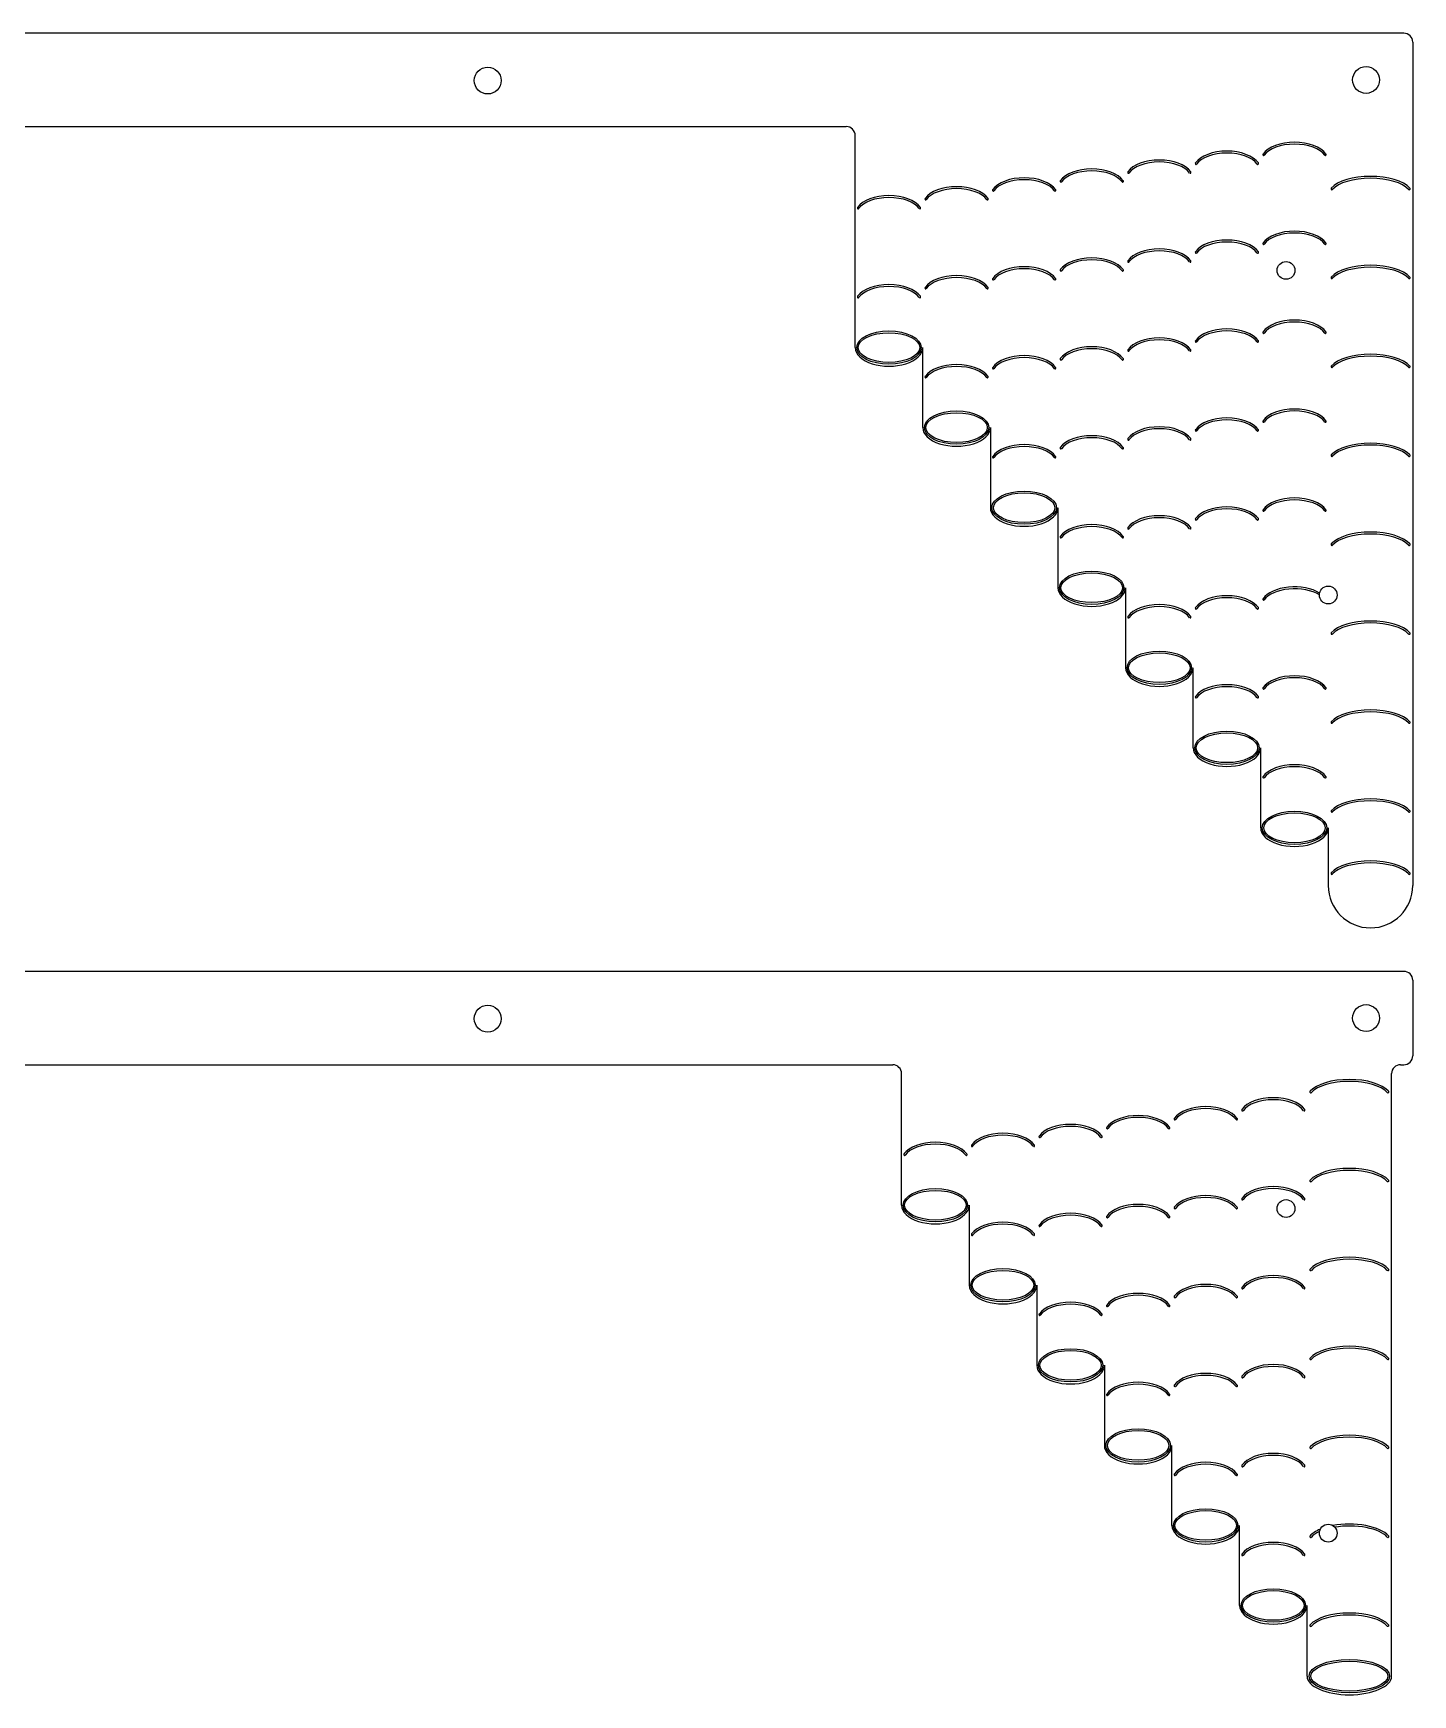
# Model space of a CAD drawing. Header units: millimetres. Extents: x -554 to 554, y -632 to 632.
# Drawn here: x -355.1 to -199.9, y -308.7 to -121.8 of the extents above; entities that cross this region are included whole.
import ezdxf

# ---------------------------------------------------------------- set-up
doc = ezdxf.new("R2010")
doc.units = ezdxf.units.MM
doc.layers.get('0').update_dxf_attribs({"lineweight": 25, "true_color": 0xffffff})
for name, color, linetype, lineweight, true_color in [('brass', 7, 'Continuous', 25, 0x000000), ('f1', 7, 'Continuous', 25, 0x000000), ('f2', 7, 'Continuous', 25, 0x000000)]:
    doc.layers.add(name, color=color, linetype=linetype, lineweight=lineweight, true_color=true_color)

msp = doc.modelspace()

# ---------------------------------------------------------------- linework, layer by layer
for centre, radius in [((-303.94, -127.16), 1.51), ((-205.17, -127.09), 1.51), ((-214.17, -148.51), 1), ((-209.42, -185.01), 1), ((-303.94, -232.65), 1.51), ((-205.17, -232.58), 1.51), ((-214.17, -254), 1), ((-209.42, -290.5), 1)]:
    msp.add_circle(centre, radius)
for centre, start, end in [((-263.62, -133.34), 0, 90), ((-258.4, -238.83), 0, 90), ((-201.3, -238.83), 90, 180)]:
    msp.add_arc(centre, 1, start, end)
at = {"layer": 'brass'}
for p, q in [((-200.92, -121.84), (-504.73, -121.84)), ((-442.03, -132.34), (-263.62, -132.34)), ((-200.92, -227.33), (-504.73, -227.33)), ((-199.92, -228.33), (-199.92, -236.83)), ((-447.26, -237.83), (-258.4, -237.83)), ((-201.3, -237.83), (-200.92, -237.83))]:
    msp.add_line(p, q, dxfattribs=at)
for centre, start, end in [((-200.92, -122.84), 0, 90), ((-200.92, -228.33), 0, 90), ((-200.92, -236.83), 270, 0)]:
    msp.add_arc(centre, 1, start, end, dxfattribs=at)
at = {"layer": 'f1'}
for p, q in [((-199.92, -122.84), (-199.92, -217.69)), ((-262.62, -157.19), (-262.62, -133.34)), ((-255.02, -166.19), (-255.02, -157.19)), ((-247.42, -166.19), (-247.42, -175.19)), ((-239.82, -175.19), (-239.82, -184.19)), ((-232.22, -184.19), (-232.22, -193.19)), ((-224.62, -202.19), (-224.62, -193.19)), ((-217.02, -211.19), (-217.02, -202.19)), ((-209.42, -211.19), (-209.42, -217.69))]:
    msp.add_line(p, q, dxfattribs=at)
at = {"layer": 'f1', "color": 5, "true_color": 0x0000ff}
for centre, start, end in [((-209.01, -139.33), 135.4006, 321.3987), ((-200.32, -139.33), 218.6013, 44.5994), ((-209.01, -149.33), 135.4006, 321.3987), ((-200.32, -149.33), 218.6013, 44.5994), ((-209.01, -159.33), 135.4006, 321.3987), ((-200.32, -159.33), 218.6013, 44.5994), ((-209.01, -169.33), 135.4006, 321.3987), ((-200.32, -169.33), 218.6013, 44.5994), ((-209.01, -179.33), 135.4006, 321.3987), ((-200.32, -179.33), 218.6013, 44.5994), ((-209.01, -189.33), 135.4006, 321.3987), ((-200.32, -189.33), 218.6013, 44.5994), ((-209.01, -199.33), 135.4006, 321.3987), ((-200.32, -199.33), 218.6013, 44.5994), ((-209.01, -209.33), 135.4006, 321.3987), ((-200.32, -209.33), 218.6013, 44.5994), ((-209.01, -216.32), 135.4006, 321.3987), ((-200.32, -216.32), 218.6013, 44.5994)]:
    msp.add_arc(centre, 0.103, start, end, dxfattribs=at)
at = {"layer": 'f1'}
msp.add_arc((-204.67, -217.69), 4.75, 180, 360, dxfattribs=at)
at = {"layer": 'f1', "color": 5, "true_color": 0x0000ff}
for centre, major_axis, ratio, start_param, end_param in [((-213.22, -136.19), (-3.8, 0), 0.55122, 3.51684, 5.907938), ((-213.22, -136.19), (-3.62, 0), 0.517205, 3.484857, 5.939921), ((-228.42, -138.19), (3.8, 0), 0.55122, 0.375247, 2.766345), ((-228.42, -138.19), (3.62, 0), 0.517205, 0.343264, 2.798328), ((-220.82, -137.19), (-3.8, 0), 0.55122, 3.51684, 5.907938), ((-220.82, -137.19), (-3.62, 0), 0.517205, 3.484857, 5.939921), ((-216.69, -135.49), (0, 0.103), 0.8, 0.79239, 4.038669), ((-209.74, -135.49), (0, 0.103), 0.8, 2.244517, 5.490795), ((-243.62, -140.19), (-3.8, 0), 0.55122, 3.51684, 5.907938), ((-236.02, -139.19), (-3.8, 0), 0.55122, 3.51684, 5.907938), ((-236.02, -139.19), (-3.62, 0), 0.517205, 3.484857, 5.939921), ((-231.89, -137.49), (0, 0.103), 0.8, 0.79239, 4.038669), ((-224.94, -137.49), (0, 0.103), 0.8, 2.244517, 5.490795), ((-224.29, -136.49), (0, 0.103), 0.8, 0.79239, 4.038669), ((-217.34, -136.49), (0, 0.103), 0.8, 2.244517, 5.490795), ((-204.67, -140.03), (-4.75, 0), 0.440976, 3.51684, 5.907938), ((-204.67, -140.03), (-4.53, 0), 0.413764, 3.484857, 5.939921), ((-258.82, -142.19), (-3.8, 0), 0.55122, 3.51684, 5.907938), ((-251.22, -141.19), (-3.8, 0), 0.55122, 3.51684, 5.907938), ((-251.22, -141.19), (-3.62, 0), 0.517205, 3.484857, 5.939921), ((-247.09, -139.49), (0, 0.103), 0.8, 0.79239, 4.038669), ((-243.62, -140.19), (-3.62, 0), 0.517205, 3.484857, 5.939921), ((-240.14, -139.49), (0, 0.103), 0.8, 2.244517, 5.490795), ((-239.49, -138.49), (0, 0.103), 0.8, 0.79239, 4.038669), ((-232.54, -138.49), (0, 0.103), 0.8, 2.244517, 5.490795), ((-262.29, -141.49), (0, 0.103), 0.8, 0.79239, 4.038669), ((-258.82, -142.19), (-3.62, 0), 0.517205, 3.484857, 5.939921), ((-255.34, -141.49), (0, 0.103), 0.8, 2.244517, 5.490795), ((-254.69, -140.49), (0, 0.103), 0.8, 0.79239, 4.038669), ((-247.74, -140.49), (0, 0.103), 0.8, 2.244517, 5.490795), ((-220.82, -147.19), (3.8, 0), 0.55122, 0.375247, 2.766345), ((-220.82, -147.19), (3.62, 0), 0.517205, 0.343264, 2.798328), ((-216.69, -145.49), (0, 0.103), 0.8, 0.79239, 4.038669), ((-213.22, -146.19), (-3.8, 0), 0.55122, 3.51684, 5.907938), ((-213.22, -146.19), (-3.62, 0), 0.517205, 3.484857, 5.939921), ((-209.74, -145.49), (0, 0.103), 0.8, 2.244517, 5.490795), ((-236.02, -149.19), (-3.8, 0), 0.55122, 3.51684, 5.907938), ((-236.02, -149.19), (-3.62, 0), 0.517205, 3.484857, 5.939921), ((-231.89, -147.49), (0, 0.103), 0.8, 0.79239, 4.038669), ((-228.42, -148.19), (-3.8, 0), 0.55122, 3.51684, 5.907938), ((-228.42, -148.19), (-3.62, 0), 0.517205, 3.484857, 5.939921), ((-224.94, -147.49), (0, 0.103), 0.8, 2.244517, 5.490795), ((-224.29, -146.49), (0, 0.103), 0.8, 0.79239, 4.038669), ((-217.34, -146.49), (0, 0.103), 0.8, 2.244517, 5.490795), ((-251.22, -151.19), (-3.8, 0), 0.55122, 3.51684, 5.907938), ((-251.22, -151.19), (-3.62, 0), 0.517205, 3.484857, 5.939921), ((-247.09, -149.49), (0, 0.103), 0.8, 0.79239, 4.038669), ((-243.62, -150.19), (-3.8, 0), 0.55122, 3.51684, 5.907938), ((-243.62, -150.19), (-3.62, 0), 0.517205, 3.484857, 5.939921), ((-240.14, -149.49), (0, 0.103), 0.8, 2.244517, 5.490795), ((-239.49, -148.49), (0, 0.103), 0.8, 0.79239, 4.038669), ((-232.54, -148.49), (0, 0.103), 0.8, 2.244517, 5.490795), ((-204.67, -150.03), (-4.75, 0), 0.440976, 3.51684, 5.907938), ((-204.67, -150.03), (-4.53, 0), 0.413764, 3.484857, 5.939921), ((-258.82, -152.19), (-3.8, 0), 0.55122, 3.51684, 5.907938), ((-258.82, -152.19), (-3.62, 0), 0.517205, 3.484857, 5.939921), ((-254.69, -150.49), (0, 0.103), 0.8, 0.79239, 4.038669), ((-247.74, -150.49), (0, 0.103), 0.8, 2.244517, 5.490795), ((-262.29, -151.49), (0, 0.103), 0.8, 0.79239, 4.038669), ((-255.34, -151.49), (0, 0.103), 0.8, 2.244517, 5.490795), ((-213.22, -156.19), (3.8, 0), 0.55122, 0.375247, 2.766345), ((-213.22, -156.19), (3.62, 0), 0.517205, 0.343264, 2.798328), ((-228.42, -158.19), (-3.8, 0), 0.55122, 3.51684, 5.907938), ((-228.42, -158.19), (-3.62, 0), 0.517205, 3.484857, 5.939921), ((-224.29, -156.49), (0, 0.103), 0.8, 0.79239, 4.038669), ((-220.82, -157.19), (-3.8, 0), 0.55122, 3.51684, 5.907938), ((-220.82, -157.19), (-3.62, 0), 0.517205, 3.484857, 5.939921), ((-217.34, -156.49), (0, 0.103), 0.8, 2.244517, 5.490795), ((-216.69, -155.49), (0, 0.103), 0.8, 0.79239, 4.038669), ((-209.74, -155.49), (0, 0.103), 0.8, 2.244517, 5.490795), ((-243.62, -160.19), (-3.8, 0), 0.55122, 3.51684, 5.907938), ((-243.62, -160.19), (-3.62, 0), 0.517205, 3.484857, 5.939921), ((-239.49, -158.49), (0, 0.103), 0.8, 0.79239, 4.038669), ((-236.02, -159.19), (-3.8, 0), 0.55122, 3.51684, 5.907938), ((-236.02, -159.19), (-3.62, 0), 0.517205, 3.484857, 5.939921), ((-232.54, -158.49), (0, 0.103), 0.8, 2.244517, 5.490795), ((-231.89, -157.49), (0, 0.103), 0.8, 0.79239, 4.038669), ((-224.94, -157.49), (0, 0.103), 0.8, 2.244517, 5.490795), ((-204.67, -160.03), (-4.75, 0), 0.440976, 3.51684, 5.907938), ((-204.67, -160.03), (-4.53, 0), 0.413764, 3.484857, 5.939921), ((-254.69, -160.49), (0, 0.103), 0.8, 0.79239, 4.038669), ((-251.22, -161.19), (-3.8, 0), 0.55122, 3.51684, 5.907938), ((-251.22, -161.19), (-3.62, 0), 0.517205, 3.484857, 5.939921), ((-247.74, -160.49), (0, 0.103), 0.8, 2.244517, 5.490795), ((-247.09, -159.49), (0, 0.103), 0.8, 0.79239, 4.038669), ((-240.14, -159.49), (0, 0.103), 0.8, 2.244517, 5.490795), ((-213.22, -166.19), (-3.8, 0), 0.55122, 3.51684, 5.907938), ((-213.22, -166.19), (-3.62, 0), 0.517205, 3.484857, 5.939921), ((-228.42, -168.19), (-3.8, 0), 0.55122, 3.51684, 5.907938), ((-220.82, -167.19), (-3.8, 0), 0.55122, 3.51684, 5.907938), ((-220.82, -167.19), (-3.62, 0), 0.517205, 3.484857, 5.939921), ((-216.69, -165.49), (0, 0.103), 0.8, 0.79239, 4.038669), ((-209.74, -165.49), (0, 0.103), 0.8, 2.244517, 5.490795), ((-243.62, -170.19), (-3.8, 0), 0.55122, 3.51684, 5.907938), ((-236.02, -169.19), (-3.8, 0), 0.55122, 3.51684, 5.907938), ((-236.02, -169.19), (-3.62, 0), 0.517205, 3.484857, 5.939921), ((-231.89, -167.49), (0, 0.103), 0.8, 0.79239, 4.038669), ((-228.42, -168.19), (-3.62, 0), 0.517205, 3.484857, 5.939921), ((-224.94, -167.49), (0, 0.103), 0.8, 2.244517, 5.490795), ((-224.29, -166.49), (0, 0.103), 0.8, 0.79239, 4.038669), ((-217.34, -166.49), (0, 0.103), 0.8, 2.244517, 5.490795), ((-204.67, -170.03), (-4.75, 0), 0.440976, 3.51684, 5.907938), ((-247.09, -169.49), (0, 0.103), 0.8, 0.79239, 4.038669), ((-243.62, -170.19), (-3.62, 0), 0.517205, 3.484857, 5.939921), ((-240.14, -169.49), (0, 0.103), 0.8, 2.244517, 5.490795), ((-239.49, -168.49), (0, 0.103), 0.8, 0.79239, 4.038669), ((-232.54, -168.49), (0, 0.103), 0.8, 2.244517, 5.490795), ((-204.67, -170.03), (-4.53, 0), 0.413764, 3.484857, 5.939921), ((-220.82, -177.19), (-3.8, 0), 0.55122, 3.51684, 5.907938), ((-220.82, -177.19), (-3.62, 0), 0.517205, 3.484857, 5.939921), ((-216.69, -175.49), (0, 0.103), 0.8, 0.79239, 4.038669), ((-213.22, -176.19), (-3.8, 0), 0.55122, 3.51684, 5.907938), ((-213.22, -176.19), (-3.62, 0), 0.517205, 3.484857, 5.939921), ((-209.74, -175.49), (0, 0.103), 0.8, 2.244517, 5.490795), ((-236.02, -179.19), (-3.8, 0), 0.55122, 3.51684, 5.907938), ((-236.02, -179.19), (-3.62, 0), 0.517205, 3.484857, 5.939921), ((-231.89, -177.49), (0, 0.103), 0.8, 0.79239, 4.038669), ((-228.42, -178.19), (-3.8, 0), 0.55122, 3.51684, 5.907938), ((-228.42, -178.19), (-3.62, 0), 0.517205, 3.484857, 5.939921), ((-224.94, -177.49), (0, 0.103), 0.8, 2.244517, 5.490795), ((-224.29, -176.49), (0, 0.103), 0.8, 0.79239, 4.038669), ((-217.34, -176.49), (0, 0.103), 0.8, 2.244517, 5.490795), ((-239.49, -178.49), (0, 0.103), 0.8, 0.79239, 4.038669), ((-232.54, -178.49), (0, 0.103), 0.8, 2.244517, 5.490795), ((-204.67, -180.03), (-4.75, 0), 0.440976, 3.51684, 5.907938), ((-204.67, -180.03), (-4.53, 0), 0.413764, 3.484857, 5.939921), ((-213.22, -186.19), (-3.8, 0), 0.55122, 3.873976, 5.907938), ((-213.22, -186.19), (-3.62, 0), 0.517205, 3.82958, 5.939921), ((-228.42, -188.19), (-3.8, 0), 0.55122, 3.51684, 5.907938), ((-228.42, -188.19), (-3.62, 0), 0.517205, 3.484857, 5.939921), ((-224.29, -186.49), (0, 0.103), 0.8, 0.79239, 4.038669), ((-220.82, -187.19), (-3.8, 0), 0.55122, 3.51684, 5.907938), ((-220.82, -187.19), (-3.62, 0), 0.517205, 3.484857, 5.939921), ((-217.34, -186.49), (0, 0.103), 0.8, 2.244517, 5.490795), ((-216.69, -185.49), (0, 0.103), 0.8, 0.79239, 4.038669), ((-231.89, -187.49), (0, 0.103), 0.8, 0.79239, 4.038669), ((-224.94, -187.49), (0, 0.103), 0.8, 2.244517, 5.490795), ((-204.67, -190.03), (-4.75, 0), 0.440976, 3.51684, 5.907938), ((-204.67, -190.03), (-4.53, 0), 0.413764, 3.484857, 5.939921), ((-213.22, -196.19), (-3.8, 0), 0.55122, 3.51684, 5.907938), ((-220.82, -197.19), (-3.8, 0), 0.55122, 3.51684, 5.907938), ((-220.82, -197.19), (-3.62, 0), 0.517205, 3.484857, 5.939921), ((-216.69, -195.49), (0, 0.103), 0.8, 0.79239, 4.038669), ((-213.22, -196.19), (-3.62, 0), 0.517205, 3.484857, 5.939921), ((-209.74, -195.49), (0, 0.103), 0.8, 2.244517, 5.490795), ((-224.29, -196.49), (0, 0.103), 0.8, 0.79239, 4.038669), ((-217.34, -196.49), (0, 0.103), 0.8, 2.244517, 5.490795), ((-204.67, -200.03), (-4.75, 0), 0.440976, 3.51684, 5.907938), ((-204.67, -200.03), (-4.53, 0), 0.413764, 3.484857, 5.939921), ((-216.69, -205.49), (0, 0.103), 0.8, 0.79239, 4.038669), ((-213.22, -206.19), (-3.8, 0), 0.55122, 3.51684, 5.907938), ((-213.22, -206.19), (-3.62, 0), 0.517205, 3.484857, 5.939921), ((-209.74, -205.49), (0, 0.103), 0.8, 2.244517, 5.490795), ((-204.67, -210.03), (-4.75, 0), 0.440976, 3.51684, 5.907938), ((-204.67, -210.03), (-4.53, 0), 0.413764, 3.484857, 5.939921), ((-204.67, -217.01), (-4.75, 0), 0.440976, 3.51684, 5.907938), ((-204.67, -217.01), (-4.53, 0), 0.413764, 3.484857, 5.939921)]:
    msp.add_ellipse(centre, major_axis=major_axis, ratio=ratio, start_param=start_param, end_param=end_param, dxfattribs=at)
for centre, major_axis, ratio in [((-258.82, -157.19), (-3.62, 0), 0.517205), ((-258.82, -157.19), (3.46, 0), 0.483354), ((-251.22, -166.19), (-3.62, 0), 0.517205), ((-251.22, -166.19), (3.46, 0), 0.483354), ((-243.62, -175.19), (-3.62, 0), 0.517205), ((-243.62, -175.19), (3.46, 0), 0.483354), ((-236.02, -184.19), (-3.62, 0), 0.517205), ((-236.02, -184.19), (3.46, 0), 0.483354), ((-228.42, -193.19), (-3.62, 0), 0.517205), ((-228.42, -193.19), (3.46, 0), 0.483354), ((-220.82, -202.19), (-3.62, 0), 0.517205), ((-220.82, -202.19), (3.46, 0), 0.483354), ((-213.22, -211.19), (-3.62, 0), 0.517205), ((-213.22, -211.19), (3.46, 0), 0.483354)]:
    msp.add_ellipse(centre, major_axis=major_axis, ratio=ratio, dxfattribs=at)
at = {"layer": 'f1'}
for centre in [(-258.82, -157.19), (-251.22, -166.19), (-243.62, -175.19), (-236.02, -184.19), (-228.42, -193.19), (-220.82, -202.19), (-213.22, -211.19)]:
    msp.add_ellipse(centre, major_axis=(-3.8, 0), ratio=0.55122, start_param=0, end_param=3.141593, dxfattribs=at)
at = {"layer": 'f2'}
for p, q in [((-257.4, -253.63), (-257.4, -238.83)), ((-202.3, -306.58), (-202.3, -238.83)), ((-249.8, -253.63), (-249.8, -262.63)), ((-242.2, -262.63), (-242.2, -271.63)), ((-234.6, -271.63), (-234.6, -280.63)), ((-227, -289.63), (-227, -280.63)), ((-219.4, -298.63), (-219.4, -289.63)), ((-211.8, -306.58), (-211.8, -298.63))]:
    msp.add_line(p, q, dxfattribs=at)
at = {"layer": 'f2', "color": 5, "true_color": 0x0000ff}
for centre, start, end in [((-211.39, -240.88), 135.4006, 321.3987), ((-202.7, -240.88), 218.6013, 44.5994), ((-211.39, -250.88), 135.4006, 321.3987), ((-202.7, -250.88), 218.6013, 44.5994), ((-211.39, -260.88), 135.4006, 321.3987), ((-202.7, -260.88), 218.6013, 44.5994), ((-211.39, -270.88), 135.4006, 321.3987), ((-202.7, -270.88), 218.6013, 44.5994), ((-211.39, -280.88), 135.4006, 321.3987), ((-202.7, -280.88), 218.6013, 44.5994), ((-211.39, -290.88), 135.4006, 321.3987), ((-202.7, -290.88), 218.6013, 44.5994), ((-211.39, -300.88), 135.4006, 321.3987), ((-202.7, -300.88), 218.6013, 44.5994)]:
    msp.add_arc(centre, 0.103, start, end, dxfattribs=at)
for centre, major_axis, ratio, start_param, end_param in [((-207.05, -241.58), (4.75, 0), 0.440976, 0.375247, 2.766345), ((-207.05, -241.58), (4.53, 0), 0.413764, 0.343264, 2.798328), ((-223.2, -244.63), (-3.8, 0), 0.55122, 3.51684, 5.907938), ((-223.2, -244.63), (-3.62, 0), 0.517205, 3.484857, 5.939921), ((-219.07, -242.93), (0, 0.103), 0.8, 0.79239, 4.038669), ((-215.6, -243.63), (3.8, 0), 0.55122, 0.375247, 2.766345), ((-215.6, -243.63), (3.62, 0), 0.517205, 0.343264, 2.798328), ((-212.12, -242.93), (0, 0.103), 0.8, 2.244517, 5.490795), ((-238.4, -246.63), (-3.8, 0), 0.55122, 3.51684, 5.907938), ((-230.8, -245.63), (-3.8, 0), 0.55122, 3.51684, 5.907938), ((-230.8, -245.63), (-3.62, 0), 0.517205, 3.484857, 5.939921), ((-226.67, -243.93), (0, 0.103), 0.8, 0.79239, 4.038669), ((-219.72, -243.93), (0, 0.103), 0.8, 2.244517, 5.490795), ((-253.6, -248.63), (-3.8, 0), 0.55122, 3.51684, 5.907938), ((-246, -247.63), (-3.8, 0), 0.55122, 3.51684, 5.907938), ((-246, -247.63), (-3.62, 0), 0.517205, 3.484857, 5.939921), ((-241.87, -245.93), (0, 0.103), 0.8, 0.79239, 4.038669), ((-238.4, -246.63), (-3.62, 0), 0.517205, 3.484857, 5.939921), ((-234.92, -245.93), (0, 0.103), 0.8, 2.244517, 5.490795), ((-234.27, -244.93), (0, 0.103), 0.8, 0.79239, 4.038669), ((-227.32, -244.93), (0, 0.103), 0.8, 2.244517, 5.490795), ((-257.07, -247.93), (0, 0.103), 0.8, 0.79239, 4.038669), ((-253.6, -248.63), (-3.62, 0), 0.517205, 3.484857, 5.939921), ((-250.12, -247.93), (0, 0.103), 0.8, 2.244517, 5.490795), ((-249.47, -246.93), (0, 0.103), 0.8, 0.79239, 4.038669), ((-242.52, -246.93), (0, 0.103), 0.8, 2.244517, 5.490795), ((-207.05, -251.58), (4.75, 0), 0.440976, 0.375247, 2.766345), ((-207.05, -251.58), (4.53, 0), 0.413764, 0.343264, 2.798328), ((-215.6, -253.63), (-3.8, 0), 0.55122, 3.51684, 5.907938), ((-215.6, -253.63), (-3.62, 0), 0.517205, 3.484857, 5.939921), ((-230.8, -255.63), (-3.8, 0), 0.55122, 3.51684, 5.907938), ((-230.8, -255.63), (-3.62, 0), 0.517205, 3.484857, 5.939921), ((-226.67, -253.93), (0, 0.103), 0.8, 0.79239, 4.038669), ((-223.2, -254.63), (-3.8, 0), 0.55122, 3.51684, 5.907938), ((-223.2, -254.63), (-3.62, 0), 0.517205, 3.484857, 5.939921), ((-219.72, -253.93), (0, 0.103), 0.8, 2.244517, 5.490795), ((-219.07, -252.93), (0, 0.103), 0.8, 0.79239, 4.038669), ((-212.12, -252.93), (0, 0.103), 0.8, 2.244517, 5.490795), ((-246, -257.63), (-3.8, 0), 0.55122, 3.51684, 5.907938), ((-246, -257.63), (-3.62, 0), 0.517205, 3.484857, 5.939921), ((-241.87, -255.93), (0, 0.103), 0.8, 0.79239, 4.038669), ((-238.4, -256.63), (-3.8, 0), 0.55122, 3.51684, 5.907938), ((-238.4, -256.63), (-3.62, 0), 0.517205, 3.484857, 5.939921), ((-234.92, -255.93), (0, 0.103), 0.8, 2.244517, 5.490795), ((-234.27, -254.93), (0, 0.103), 0.8, 0.79239, 4.038669), ((-227.32, -254.93), (0, 0.103), 0.8, 2.244517, 5.490795), ((-249.47, -256.93), (0, 0.103), 0.8, 0.79239, 4.038669), ((-242.52, -256.93), (0, 0.103), 0.8, 2.244517, 5.490795), ((-207.05, -261.58), (4.75, 0), 0.440976, 0.375247, 2.766345), ((-215.6, -263.63), (-3.8, 0), 0.55122, 3.51684, 5.907938), ((-207.05, -261.58), (4.53, 0), 0.413764, 0.343264, 2.798328), ((-223.2, -264.63), (-3.8, 0), 0.55122, 3.51684, 5.907938), ((-223.2, -264.63), (-3.62, 0), 0.517205, 3.484857, 5.939921), ((-219.07, -262.93), (0, 0.103), 0.8, 0.79239, 4.038669), ((-215.6, -263.63), (-3.62, 0), 0.517205, 3.484857, 5.939921), ((-212.12, -262.93), (0, 0.103), 0.8, 2.244517, 5.490795), ((-238.4, -266.63), (-3.8, 0), 0.55122, 3.51684, 5.907938), ((-238.4, -266.63), (-3.62, 0), 0.517205, 3.484857, 5.939921), ((-234.27, -264.93), (0, 0.103), 0.8, 0.79239, 4.038669), ((-230.8, -265.63), (-3.8, 0), 0.55122, 3.51684, 5.907938), ((-230.8, -265.63), (-3.62, 0), 0.517205, 3.484857, 5.939921), ((-227.32, -264.93), (0, 0.103), 0.8, 2.244517, 5.490795), ((-226.67, -263.93), (0, 0.103), 0.8, 0.79239, 4.038669), ((-219.72, -263.93), (0, 0.103), 0.8, 2.244517, 5.490795), ((-241.87, -265.93), (0, 0.103), 0.8, 0.79239, 4.038669), ((-234.92, -265.93), (0, 0.103), 0.8, 2.244517, 5.490795), ((-207.05, -271.58), (4.75, 0), 0.440976, 0.375247, 2.766345), ((-207.05, -271.58), (4.53, 0), 0.413764, 0.343264, 2.798328), ((-223.2, -274.63), (-3.8, 0), 0.55122, 3.51684, 5.907938), ((-223.2, -274.63), (-3.62, 0), 0.517205, 3.484857, 5.939921), ((-215.6, -273.63), (-3.8, 0), 0.55122, 3.51684, 5.907938), ((-215.6, -273.63), (-3.62, 0), 0.517205, 3.484857, 5.939921), ((-230.8, -275.63), (-3.8, 0), 0.55122, 3.51684, 5.907938), ((-230.8, -275.63), (-3.62, 0), 0.517205, 3.484857, 5.939921), ((-226.67, -273.93), (0, 0.103), 0.8, 0.79239, 4.038669), ((-219.72, -273.93), (0, 0.103), 0.8, 2.244517, 5.490795), ((-219.07, -272.93), (0, 0.103), 0.8, 0.79239, 4.038669), ((-212.12, -272.93), (0, 0.103), 0.8, 2.244517, 5.490795), ((-234.27, -274.93), (0, 0.103), 0.8, 0.79239, 4.038669), ((-227.32, -274.93), (0, 0.103), 0.8, 2.244517, 5.490795), ((-207.05, -281.58), (4.75, 0), 0.440976, 0.375247, 2.766345), ((-207.05, -281.58), (4.53, 0), 0.413764, 0.343264, 2.798328), ((-215.6, -283.63), (-3.8, 0), 0.55122, 3.51684, 5.907938), ((-215.6, -283.63), (-3.62, 0), 0.517205, 3.484857, 5.939921), ((-226.67, -283.93), (0, 0.103), 0.8, 0.79239, 4.038669), ((-223.2, -284.63), (-3.8, 0), 0.55122, 3.51684, 5.907938), ((-223.2, -284.63), (-3.62, 0), 0.517205, 3.484857, 5.939921), ((-219.72, -283.93), (0, 0.103), 0.8, 2.244517, 5.490795), ((-219.07, -282.93), (0, 0.103), 0.8, 0.79239, 4.038669), ((-212.12, -282.93), (0, 0.103), 0.8, 2.244517, 5.490795), ((-207.05, -291.58), (4.75, 0), 0.440976, 0.375247, 1.97119), ((-207.05, -291.58), (4.75, 0), 0.440976, 2.331185, 2.766345), ((-207.05, -291.58), (4.53, 0), 0.413764, 2.406411, 2.798328), ((-207.05, -291.58), (4.53, 0), 0.413764, 0.343264, 1.939842), ((-219.07, -292.93), (0, 0.103), 0.8, 0.79239, 4.038669), ((-215.6, -293.63), (-3.8, 0), 0.55122, 3.51684, 5.907938), ((-215.6, -293.63), (-3.62, 0), 0.517205, 3.484857, 5.939921), ((-212.12, -292.93), (0, 0.103), 0.8, 2.244517, 5.490795), ((-207.05, -301.58), (4.75, 0), 0.440976, 0.375247, 2.766345), ((-207.05, -301.58), (4.53, 0), 0.413764, 0.343264, 2.798328)]:
    msp.add_ellipse(centre, major_axis=major_axis, ratio=ratio, start_param=start_param, end_param=end_param, dxfattribs=at)
for centre, major_axis, ratio in [((-253.6, -253.63), (-3.62, 0), 0.517205), ((-253.6, -253.63), (3.46, 0), 0.483354), ((-246, -262.63), (-3.62, 0), 0.517205), ((-246, -262.63), (3.46, 0), 0.483354), ((-238.4, -271.63), (-3.62, 0), 0.517205), ((-238.4, -271.63), (3.46, 0), 0.483354), ((-230.8, -280.63), (-3.62, 0), 0.517205), ((-230.8, -280.63), (3.46, 0), 0.483354), ((-223.2, -289.63), (-3.62, 0), 0.517205), ((-223.2, -289.63), (3.46, 0), 0.483354), ((-215.6, -298.63), (-3.62, 0), 0.517205), ((-215.6, -298.63), (3.46, 0), 0.483354), ((-207.05, -306.58), (4.53, 0), 0.413764), ((-207.05, -306.58), (4.33, 0), 0.386683)]:
    msp.add_ellipse(centre, major_axis=major_axis, ratio=ratio, dxfattribs=at)
at = {"layer": 'f2'}
for centre, major_axis, ratio, start_param, end_param in [((-253.6, -253.63), (-3.8, 0), 0.55122, 0, 3.141593), ((-246, -262.63), (-3.8, 0), 0.55122, 0, 3.141593), ((-238.4, -271.63), (-3.8, 0), 0.55122, 0, 3.141593), ((-230.8, -280.63), (-3.8, 0), 0.55122, 0, 3.141593), ((-223.2, -289.63), (-3.8, 0), 0.55122, 0, 3.141593), ((-215.6, -298.63), (-3.8, 0), 0.55122, 0, 3.141593), ((-207.05, -306.58), (4.75, 0), 0.440976, 3.141593, 0)]:
    msp.add_ellipse(centre, major_axis=major_axis, ratio=ratio, start_param=start_param, end_param=end_param, dxfattribs=at)

doc.saveas('drawing.dxf')
